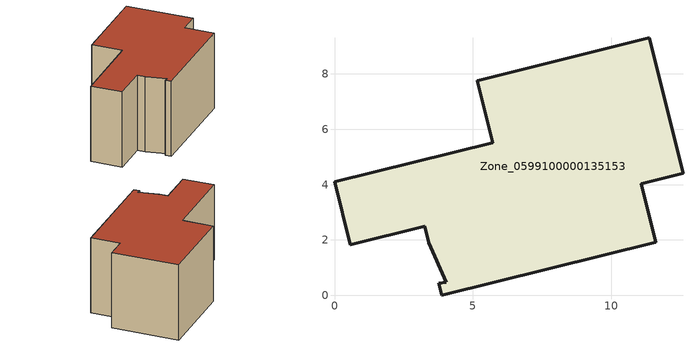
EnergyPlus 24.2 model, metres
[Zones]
Zone_0599100000135153
 floor ground (C_G): 4.03,0.47 3.41,1.9 3.26,2.49 0.57,1.82 0,4.1 5.72,5.52 5.16,7.76 11.38,9.31 12.6,4.41 11.09,4.04 11.62,1.92 3.88,0 3.77,0.42 z0
 wall outside (C_F): 0.57,1.82 3.26,2.49 3.41,1.9 4.03,0.47 3.77,0.42 3.88,0 11.62,1.92 11.09,4.04 12.6,4.41 11.38,9.31 5.16,7.76 5.72,5.52 0,4.1 0.57,1.82 z0:5.86
 roof outside (C_R): 4.03,0.47 3.77,0.42 3.88,0 11.62,1.92 11.09,4.04 12.6,4.41 11.38,9.31 5.16,7.76 5.72,5.52 0,4.1 0.57,1.82 3.26,2.49 3.41,1.9 z5.86
[BUILDING]
Pand.0599100000135153: North Axis=0; Terrain=City; Loads Convergence Tolerance Value=0.04; Temperature Convergence Tolerance Value=0.4; Solar Distribution=FullExterior; Maximum Number of Warmup Days=25; Minimum Number of Warmup Days=1
[Site:Location]
Rotterdam.The.Hague.AP_ZH_NLD Design_Conditions: Latitude=51.96; Longitude=4.45; Time Zone=1; Elevation=-4.5
[SITE:GROUNDTEMPERATURE:BUILDINGSURFACE]
18, 18, 18, 18, 18, 18, 18, 18, 18, 18, 18, 18
[MATERIAL] Thermal Absorptance=0.9; Solar Absorptance=0.7; Visible Absorptance=0.7
Name | Roughness | Thickness | Conductivity | Density | Specific Heat
G.TI.1965-1974 | MediumSmooth | 0.15 | 0.882353 | 540 | 1210
F.TI.1965-1974 | Rough | 0.3 | 0.697674 | 1920 | 840
R.TI.1965-1974 | MediumRough | 0.2 | 0.232558 | 1500 | 1000
[CONSTRUCTION]
C_G: G.TI.1965-1974
C_F: F.TI.1965-1974
C_R: R.TI.1965-1974
[ZONE]
Zone_0599100000135153: Type=1; Multiplier=1; Ceiling Height=Autocalculate; Volume=Autocalculate; Floor Area=autocalculate; Part of Total Floor Area=Yes
[ZONEINFILTRATION:DESIGNFLOWRATE]
Infil_Zone_0599100000135153: Zone or ZoneList or Space or SpaceList=Zone_0599100000135153; Schedule=AlwaysOn; Design Flow Rate Calculation Method=Flow/Area; Flow Rate per Floor Area=0.003; Constant Term Coefficient=1; Temperature Term Coefficient=0; Velocity Term Coefficient=0; Velocity Squared Term Coefficient=0
[HVACTEMPLATE:ZONE:IDEALLOADSAIRSYSTEM]
Zone_0599100000135153: Maximum Heating Supply Air Temperature=50; Minimum Cooling Supply Air Temperature=13; Maximum Heating Supply Air Humidity Ratio=0.0156; Minimum Cooling Supply Air Humidity Ratio=0.0077; Heating Limit=NoLimit; Cooling Limit=NoLimit; Dehumidification Control Type=ConstantSensibleHeatRatio; Cooling Sensible Heat Ratio=0.7; Dehumidification Setpoint=60; Humidification Control Type=None; Humidification Setpoint=30; Outdoor Air Method=None; Outdoor Air Flow Rate per Person=0.00944; Outdoor Air Flow Rate per Zone Floor Area=0; Outdoor Air Flow Rate per Zone=0; Demand Controlled Ventilation Type=None; Outdoor Air Economizer Type=NoEconomizer; Heat Recovery Type=None; Sensible Heat Recovery Effectiveness=0.7; Latent Heat Recovery Effectiveness=0.65
[ZONECONTROL:THERMOSTAT]
ThermostatControl_Zone_0599100000135153: Zone or ZoneList=Zone_0599100000135153; Control Type Schedule=DualSetpointControlType; Control 1=Thermostat_Zone_0599100000135153; Temperature Difference Between Cutout And Setpoint=0
[THERMOSTATSETPOINT:DUALSETPOINT]
Thermostat_Zone_0599100000135153: Heating Setpoint Temperature Schedule=HeatingSetpoint_Zone_0599100000135153; Cooling Setpoint Temperature Schedule=CoolingSetpoint_Zone_0599100000135153
[SCHEDULE:COMPACT]
HeatingSetpoint_Zone_0599100000135153: Through: 12/31, For: AllDays, Until: 24:00, 21
CoolingSetpoint_Zone_0599100000135153: Through: 12/31, For: AllDays, Until: 24:00, 24
DualSetpointControlType: Through: 12/31, For: AllDays, Until: 24:00, 4
AlwaysOn: Through: 12/31, For: AllDays, Until: 24:00, 1
